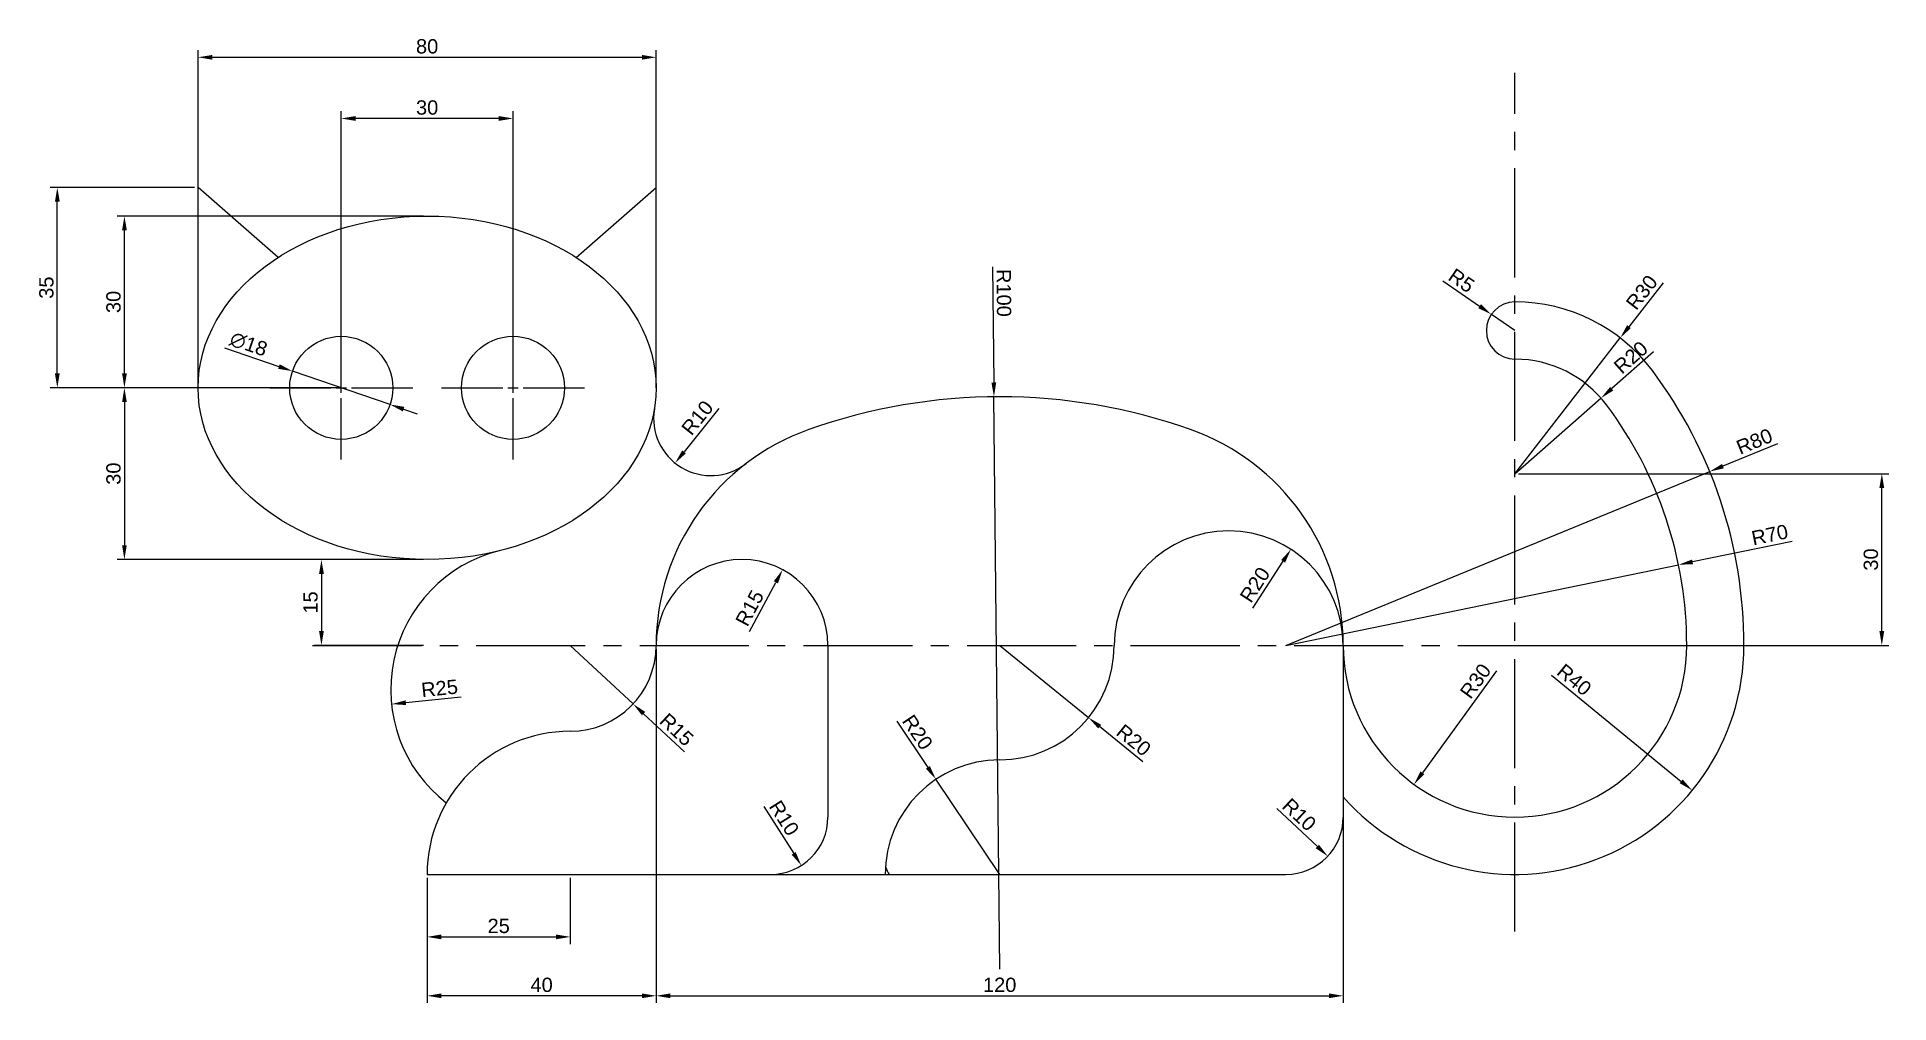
# Model space of a CAD drawing. Header units: millimetres. Extents: x 41 to 365, y 109 to 277.
import ezdxf

# ---------------------------------------------------------------- set-up
doc = ezdxf.new("R2010")
doc.units = ezdxf.units.MM
doc.linetypes.add('CENTER2', pattern=[28.575, 19.05, -3.175, 3.175, -3.175])
doc.styles.get("Standard").update_dxf_attribs({"font": 'arial.ttf'})
doc.dimstyles.new('ISO-25', dxfattribs={"dimtxt": 2.5, "dimasz": 2.5, "dimexe": 1.25, "dimexo": 0.625, "dimtad": 1, "dimtxsty": 'Standard', "dimcen": 2.5, "dimadec": 0, "dimazin": 0, "dimtfac": 1, "dimtmove": 0, "dimatfit": 3, "dimfxl": 1, "dimarcsym": 0})

# ---------------------------------------------------------------- blocks, each defined once
blk = doc.blocks.new('*D2')
at = {"color": 0, "lineweight": -2, "transparency": 16777216}
for p, q in [((74.06, 223.13), (83.58, 219.88)), ((102.98, 213.24), (85.94, 219.07)), ((105.34, 212.44), (107.71, 211.63))]:
    blk.add_line(p, q, dxfattribs=at)
at = {"color": 0, "transparency": 16777216}
for points in [[(83.71, 220.27), (83.44, 219.48), (85.94, 219.07)], [(105.48, 212.83), (105.21, 212.04), (102.98, 213.24)]]:
    blk.add_solid(points, dxfattribs=at)
at = {"layer": 'Defpoints', "color": 0, "transparency": 16777216}
for p in [(85.94, 219.07), (102.98, 213.24)]:
    blk.add_point(p, dxfattribs=at)
at = {"color": 0, "transparency": 16777216, "insert": (78.28, 223.77), "char_height": 2.5, "attachment_point": 5, "rotation": 341.1237}
blk.add_mtext('∅18', dxfattribs=at)
blk = doc.blocks.new('*D5')
at = {"color": 0, "lineweight": -2, "transparency": 16777216}
for p, q in [((94.46, 216.78), (94.46, 264.46)), ((121.96, 263.21), (96.96, 263.21)), ((124.46, 216.78), (124.46, 264.46))]:
    blk.add_line(p, q, dxfattribs=at)
at = {"color": 0, "transparency": 16777216}
for points in [[(96.96, 263.63), (96.96, 262.79), (94.46, 263.21)], [(121.96, 263.63), (121.96, 262.79), (124.46, 263.21)]]:
    blk.add_solid(points, dxfattribs=at)
at = {"layer": 'Defpoints', "color": 0, "transparency": 16777216}
for p in [(94.46, 263.21), (94.46, 216.16), (124.46, 216.16)]:
    blk.add_point(p, dxfattribs=at)
at = {"color": 0, "transparency": 16777216, "insert": (109.46, 265.11), "char_height": 2.5, "attachment_point": 5}
blk.add_mtext('30', dxfattribs=at)
blk = doc.blocks.new('*D6')
at = {"color": 0, "lineweight": -2, "transparency": 16777216}
for p, q in [((69.46, 216.78), (69.46, 275.15)), ((149.46, 216.78), (149.46, 275.15)), ((71.96, 273.9), (146.96, 273.9))]:
    blk.add_line(p, q, dxfattribs=at)
at = {"color": 0, "transparency": 16777216}
for points in [[(71.96, 274.31), (71.96, 273.48), (69.46, 273.9)], [(146.96, 274.31), (146.96, 273.48), (149.46, 273.9)]]:
    blk.add_solid(points, dxfattribs=at)
at = {"layer": 'Defpoints', "color": 0, "transparency": 16777216}
for p in [(149.46, 273.9), (69.46, 216.16), (149.46, 216.16)]:
    blk.add_point(p, dxfattribs=at)
at = {"color": 0, "transparency": 16777216, "insert": (109.46, 275.8), "char_height": 2.5, "attachment_point": 5}
blk.add_mtext('80', dxfattribs=at)
blk = doc.blocks.new('*D7')
at = {"color": 0, "lineweight": -2, "transparency": 16777216}
for p, q in [((68.83, 251.16), (43.62, 251.16)), ((44.87, 218.66), (44.87, 248.66)), ((68.83, 216.16), (43.62, 216.16))]:
    blk.add_line(p, q, dxfattribs=at)
at = {"color": 0, "transparency": 16777216}
for points in [[(44.45, 248.66), (45.29, 248.66), (44.87, 251.16)], [(44.45, 218.66), (45.29, 218.66), (44.87, 216.16)]]:
    blk.add_solid(points, dxfattribs=at)
at = {"layer": 'Defpoints', "color": 0, "transparency": 16777216}
for p in [(44.87, 251.16), (69.46, 251.16), (69.46, 216.16)]:
    blk.add_point(p, dxfattribs=at)
at = {"color": 0, "transparency": 16777216, "insert": (42.97, 233.66), "char_height": 2.5, "attachment_point": 5, "rotation": 90}
blk.add_mtext('35', dxfattribs=at)
blk = doc.blocks.new('*D8')
at = {"color": 0, "lineweight": -2, "transparency": 16777216}
for p, q in [((108.83, 246.16), (55.34, 246.16)), ((56.59, 218.66), (56.59, 243.66)), ((93.83, 216.16), (55.34, 216.16))]:
    blk.add_line(p, q, dxfattribs=at)
at = {"color": 0, "transparency": 16777216}
for points in [[(56.18, 243.66), (57.01, 243.66), (56.59, 246.16)], [(56.18, 218.66), (57.01, 218.66), (56.59, 216.16)]]:
    blk.add_solid(points, dxfattribs=at)
at = {"layer": 'Defpoints', "color": 0, "transparency": 16777216}
for p in [(56.59, 246.16), (109.46, 246.16), (94.46, 216.16)]:
    blk.add_point(p, dxfattribs=at)
at = {"color": 0, "transparency": 16777216, "insert": (54.69, 231.16), "char_height": 2.5, "attachment_point": 5, "rotation": 90}
blk.add_mtext('30', dxfattribs=at)
blk = doc.blocks.new('*D9')
at = {"color": 0, "lineweight": -2, "transparency": 16777216}
blk.add_line((160.4, 212.55), (154.33, 204.97), dxfattribs=at)
at = {"color": 0, "transparency": 16777216}
blk.add_solid([(154.01, 205.23), (154.66, 204.71), (152.77, 203.01)], dxfattribs=at)
at = {"layer": 'Defpoints', "color": 0, "transparency": 16777216}
for p in [(159.02, 210.82), (152.77, 203.01)]:
    blk.add_point(p, dxfattribs=at)
at = {"color": 0, "transparency": 16777216, "insert": (156.67, 210.92), "char_height": 2.5, "attachment_point": 5, "rotation": 51.3388}
blk.add_mtext('R10', dxfattribs=at)
blk = doc.blocks.new('*D10')
at = {"color": 0, "lineweight": -2, "transparency": 16777216}
blk.add_line((115.42, 162.14), (105.73, 161.15), dxfattribs=at)
at = {"color": 0, "transparency": 16777216}
blk.add_solid([(105.69, 161.56), (105.77, 160.74), (103.24, 160.9)], dxfattribs=at)
at = {"layer": 'Defpoints', "color": 0, "transparency": 16777216}
for p in [(128.11, 163.43), (103.24, 160.9)]:
    blk.add_point(p, dxfattribs=at)
at = {"color": 0, "transparency": 16777216, "insert": (111.63, 163.66), "char_height": 2.5, "attachment_point": 5, "rotation": 5.8107}
blk.add_mtext('R25', dxfattribs=at)
blk = doc.blocks.new('*D11')
at = {"color": 0, "lineweight": -2, "transparency": 16777216}
for p, q in [((134.46, 171.16), (145.44, 160.93)), ((154.4, 152.59), (147.27, 159.23))]:
    blk.add_line(p, q, dxfattribs=at)
at = {"color": 0, "transparency": 16777216}
blk.add_solid([(147.55, 159.54), (146.98, 158.93), (145.44, 160.93)], dxfattribs=at)
at = {"layer": 'Defpoints', "color": 0, "transparency": 16777216}
for p in [(134.46, 171.16), (145.44, 160.93)]:
    blk.add_point(p, dxfattribs=at)
at = {"color": 0, "transparency": 16777216, "insert": (153.04, 156.45), "char_height": 2.5, "attachment_point": 5, "rotation": 317.0402}
blk.add_mtext('R15', dxfattribs=at)
blk = doc.blocks.new('*D12')
at = {"color": 0, "lineweight": -2, "transparency": 16777216}
blk.add_line((165.76, 173.59), (170.37, 182.17), dxfattribs=at)
at = {"color": 0, "transparency": 16777216}
blk.add_solid([(170, 182.37), (170.73, 181.98), (171.55, 184.38)], dxfattribs=at)
at = {"layer": 'Defpoints', "color": 0, "transparency": 16777216}
for p in [(171.55, 184.38), (164.46, 171.16)]:
    blk.add_point(p, dxfattribs=at)
at = {"color": 0, "transparency": 16777216, "insert": (165.8, 177.68), "char_height": 2.5, "attachment_point": 5, "rotation": 61.8032}
blk.add_mtext('R15', dxfattribs=at)
blk = doc.blocks.new('*D13')
at = {"color": 0, "lineweight": -2, "transparency": 16777216}
blk.add_line((168.27, 143.03), (173.48, 134.82), dxfattribs=at)
at = {"color": 0, "transparency": 16777216}
blk.add_solid([(173.83, 135.05), (173.13, 134.6), (174.82, 132.71)], dxfattribs=at)
at = {"layer": 'Defpoints', "color": 0, "transparency": 16777216}
for p in [(169.46, 141.16), (174.82, 132.71)]:
    blk.add_point(p, dxfattribs=at)
at = {"color": 0, "transparency": 16777216, "insert": (171.81, 141), "char_height": 2.5, "attachment_point": 5, "rotation": 302.3995}
blk.add_mtext('R10', dxfattribs=at)
blk = doc.blocks.new('*D14')
at = {"color": 0, "lineweight": -2, "transparency": 16777216}
for p, q in [((191.52, 157.91), (196.93, 149.84)), ((209.46, 131.16), (198.32, 147.77))]:
    blk.add_line(p, q, dxfattribs=at)
at = {"color": 0, "transparency": 16777216}
blk.add_solid([(197.27, 150.08), (196.58, 149.61), (198.32, 147.77)], dxfattribs=at)
at = {"layer": 'Defpoints', "color": 0, "transparency": 16777216}
for p in [(198.32, 147.77), (209.46, 131.16)]:
    blk.add_point(p, dxfattribs=at)
at = {"color": 0, "transparency": 16777216, "insert": (195.11, 155.98), "char_height": 2.5, "attachment_point": 5, "rotation": 303.8462}
blk.add_mtext('R20', dxfattribs=at)
blk = doc.blocks.new('*D15')
at = {"color": 0, "lineweight": -2, "transparency": 16777216}
for p, q in [((149.46, 170.53), (149.46, 108.7)), ((269.46, 170.53), (269.46, 108.7)), ((151.96, 109.95), (266.96, 109.95))]:
    blk.add_line(p, q, dxfattribs=at)
at = {"color": 0, "transparency": 16777216}
for points in [[(151.96, 110.36), (151.96, 109.53), (149.46, 109.95)], [(266.96, 110.36), (266.96, 109.53), (269.46, 109.95)]]:
    blk.add_solid(points, dxfattribs=at)
at = {"layer": 'Defpoints', "color": 0, "transparency": 16777216}
for p in [(149.46, 171.16), (269.46, 171.16), (269.46, 109.95)]:
    blk.add_point(p, dxfattribs=at)
at = {"color": 0, "transparency": 16777216, "insert": (209.46, 111.85), "char_height": 2.5, "attachment_point": 5}
blk.add_mtext('120', dxfattribs=at)
blk = doc.blocks.new('*D16')
at = {"color": 0, "lineweight": -2, "transparency": 16777216}
for p, q in [((149.46, 170.53), (149.46, 108.7)), ((109.46, 130.53), (109.46, 108.7)), ((146.96, 109.95), (111.96, 109.95))]:
    blk.add_line(p, q, dxfattribs=at)
at = {"color": 0, "transparency": 16777216}
for points in [[(111.96, 110.36), (111.96, 109.53), (109.46, 109.95)], [(146.96, 110.36), (146.96, 109.53), (149.46, 109.95)]]:
    blk.add_solid(points, dxfattribs=at)
at = {"layer": 'Defpoints', "color": 0, "transparency": 16777216}
for p in [(149.46, 171.16), (109.46, 131.16), (109.46, 109.95)]:
    blk.add_point(p, dxfattribs=at)
at = {"color": 0, "transparency": 16777216, "insert": (129.46, 111.85), "char_height": 2.5, "attachment_point": 5}
blk.add_mtext('40', dxfattribs=at)
blk = doc.blocks.new('*D17')
at = {"color": 0, "lineweight": -2, "transparency": 16777216}
for p, q in [((109.46, 130.53), (109.46, 118.99)), ((134.46, 130.53), (134.46, 118.99)), ((111.96, 120.24), (131.96, 120.24))]:
    blk.add_line(p, q, dxfattribs=at)
at = {"color": 0, "transparency": 16777216}
for points in [[(111.96, 120.66), (111.96, 119.82), (109.46, 120.24)], [(131.96, 120.66), (131.96, 119.82), (134.46, 120.24)]]:
    blk.add_solid(points, dxfattribs=at)
at = {"layer": 'Defpoints', "color": 0, "transparency": 16777216}
for p in [(109.46, 131.16), (134.46, 131.16), (134.46, 120.24)]:
    blk.add_point(p, dxfattribs=at)
at = {"color": 0, "transparency": 16777216, "insert": (121.96, 122.14), "char_height": 2.5, "attachment_point": 5}
blk.add_mtext('25', dxfattribs=at)
blk = doc.blocks.new('*D18')
at = {"color": 0, "lineweight": -2, "transparency": 16777216}
for p, q in [((93.83, 216.16), (55.34, 216.16)), ((56.59, 213.66), (56.59, 188.66)), ((108.83, 186.16), (55.34, 186.16))]:
    blk.add_line(p, q, dxfattribs=at)
at = {"color": 0, "transparency": 16777216}
for points in [[(56.18, 213.66), (57.01, 213.66), (56.59, 216.16)], [(56.18, 188.66), (57.01, 188.66), (56.59, 186.16)]]:
    blk.add_solid(points, dxfattribs=at)
at = {"layer": 'Defpoints', "color": 0, "transparency": 16777216}
for p in [(94.46, 216.16), (56.59, 186.16), (109.46, 186.16)]:
    blk.add_point(p, dxfattribs=at)
at = {"color": 0, "transparency": 16777216, "insert": (54.69, 201.16), "char_height": 2.5, "attachment_point": 5, "rotation": 90}
blk.add_mtext('30', dxfattribs=at)
blk = doc.blocks.new('*D19')
at = {"color": 0, "lineweight": -2, "transparency": 16777216}
for p, q in [((108.83, 186.16), (89.75, 186.16)), ((91, 183.66), (91, 173.66)), ((108.83, 171.16), (89.75, 171.16))]:
    blk.add_line(p, q, dxfattribs=at)
at = {"color": 0, "transparency": 16777216}
for points in [[(90.59, 183.66), (91.42, 183.66), (91, 186.16)], [(90.59, 173.66), (91.42, 173.66), (91, 171.16)]]:
    blk.add_solid(points, dxfattribs=at)
at = {"layer": 'Defpoints', "color": 0, "transparency": 16777216}
for p in [(109.46, 186.16), (91, 171.16), (109.46, 171.16)]:
    blk.add_point(p, dxfattribs=at)
at = {"color": 0, "transparency": 16777216, "insert": (89.1, 178.66), "char_height": 2.5, "attachment_point": 5, "rotation": 90}
blk.add_mtext('15', dxfattribs=at)
blk = doc.blocks.new('*D20')
at = {"color": 0, "lineweight": -2, "transparency": 16777216}
blk.add_line((296.24, 166.73), (283.3, 148.91), dxfattribs=at)
at = {"color": 0, "transparency": 16777216}
blk.add_solid([(282.96, 149.15), (283.63, 148.66), (281.83, 146.89)], dxfattribs=at)
at = {"layer": 'Defpoints', "color": 0, "transparency": 16777216}
for p in [(299.46, 171.16), (281.83, 146.89)]:
    blk.add_point(p, dxfattribs=at)
at = {"color": 0, "transparency": 16777216, "insert": (292.58, 164.93), "char_height": 2.5, "attachment_point": 5, "rotation": 54.0011}
blk.add_mtext('R30', dxfattribs=at)
blk = doc.blocks.new('*D21')
at = {"color": 0, "lineweight": -2, "transparency": 16777216}
blk.add_line((305.81, 165.96), (328.49, 147.41), dxfattribs=at)
at = {"color": 0, "transparency": 16777216}
blk.add_solid([(328.75, 147.74), (328.22, 147.09), (330.42, 145.83)], dxfattribs=at)
at = {"layer": 'Defpoints', "color": 0, "transparency": 16777216}
for p in [(299.46, 171.16), (330.42, 145.83)]:
    blk.add_point(p, dxfattribs=at)
at = {"color": 0, "transparency": 16777216, "insert": (309.81, 165.15), "char_height": 2.5, "attachment_point": 5, "rotation": 320.7168}
blk.add_mtext('R40', dxfattribs=at)
blk = doc.blocks.new('*D22')
at = {"color": 0, "lineweight": -2, "transparency": 16777216}
for p, q in [((347.88, 189.33), (330.48, 185.75)), ((259.46, 171.16), (328.03, 185.25))]:
    blk.add_line(p, q, dxfattribs=at)
at = {"color": 0, "transparency": 16777216}
blk.add_solid([(330.39, 186.16), (330.56, 185.35), (328.03, 185.25)], dxfattribs=at)
at = {"layer": 'Defpoints', "color": 0, "transparency": 16777216}
for p in [(328.03, 185.25), (259.46, 171.16)]:
    blk.add_point(p, dxfattribs=at)
at = {"color": 0, "transparency": 16777216, "insert": (343.96, 190.47), "char_height": 2.5, "attachment_point": 5, "rotation": 11.6157}
blk.add_mtext('R70', dxfattribs=at)
blk = doc.blocks.new('*D23')
at = {"color": 0, "lineweight": -2, "transparency": 16777216}
for p, q in [((345.34, 206.4), (335.78, 202.48)), ((259.46, 171.16), (333.47, 201.53))]:
    blk.add_line(p, q, dxfattribs=at)
at = {"color": 0, "transparency": 16777216}
blk.add_solid([(335.62, 202.86), (335.94, 202.09), (333.47, 201.53)], dxfattribs=at)
at = {"layer": 'Defpoints', "color": 0, "transparency": 16777216}
for p in [(333.47, 201.53), (259.46, 171.16)]:
    blk.add_point(p, dxfattribs=at)
at = {"color": 0, "transparency": 16777216, "insert": (341.28, 206.79), "char_height": 2.5, "attachment_point": 5, "rotation": 22.3121}
blk.add_mtext('R80', dxfattribs=at)
blk = doc.blocks.new('*D24')
at = {"color": 0, "lineweight": -2, "transparency": 16777216}
for p, q in [((323.66, 222.42), (316.36, 216.01)), ((299.46, 201.16), (314.48, 214.36))]:
    blk.add_line(p, q, dxfattribs=at)
at = {"color": 0, "transparency": 16777216}
blk.add_solid([(316.09, 216.32), (316.64, 215.69), (314.48, 214.36)], dxfattribs=at)
at = {"layer": 'Defpoints', "color": 0, "transparency": 16777216}
for p in [(314.48, 214.36), (299.46, 201.16)]:
    blk.add_point(p, dxfattribs=at)
at = {"color": 0, "transparency": 16777216, "insert": (319.7, 221.47), "char_height": 2.5, "attachment_point": 5, "rotation": 41.301}
blk.add_mtext('R20', dxfattribs=at)
blk = doc.blocks.new('*D25')
at = {"color": 0, "lineweight": -2, "transparency": 16777216}
for p, q in [((325.32, 234.52), (319.37, 226.84)), ((299.46, 201.16), (317.84, 224.87))]:
    blk.add_line(p, q, dxfattribs=at)
at = {"color": 0, "transparency": 16777216}
blk.add_solid([(319.04, 227.1), (319.7, 226.59), (317.84, 224.87)], dxfattribs=at)
at = {"layer": 'Defpoints', "color": 0, "transparency": 16777216}
for p in [(317.84, 224.87), (299.46, 201.16)]:
    blk.add_point(p, dxfattribs=at)
at = {"color": 0, "transparency": 16777216, "insert": (321.61, 232.83), "char_height": 2.5, "attachment_point": 5, "rotation": 52.2163}
blk.add_mtext('R30', dxfattribs=at)
blk = doc.blocks.new('*D26')
at = {"color": 0, "lineweight": -2, "transparency": 16777216}
for p, q in [((286.86, 234.83), (293.28, 230.41)), ((299.46, 226.16), (295.34, 228.99))]:
    blk.add_line(p, q, dxfattribs=at)
at = {"color": 0, "transparency": 16777216}
blk.add_solid([(293.52, 230.75), (293.05, 230.07), (295.34, 228.99)], dxfattribs=at)
at = {"layer": 'Defpoints', "color": 0, "transparency": 16777216}
for p in [(295.34, 228.99), (299.46, 226.16)]:
    blk.add_point(p, dxfattribs=at)
at = {"color": 0, "transparency": 16777216, "insert": (290.12, 234.89), "char_height": 2.5, "attachment_point": 5, "rotation": 325.4455}
blk.add_mtext('R5', dxfattribs=at)
blk = doc.blocks.new('*D27')
at = {"color": 0, "lineweight": -2, "transparency": 16777216}
for p, q in [((300.08, 201.16), (364.78, 201.16)), ((363.53, 173.66), (363.53, 198.66)), ((300.08, 171.16), (364.78, 171.16))]:
    blk.add_line(p, q, dxfattribs=at)
at = {"color": 0, "transparency": 16777216}
for points in [[(363.11, 198.66), (363.95, 198.66), (363.53, 201.16)], [(363.11, 173.66), (363.95, 173.66), (363.53, 171.16)]]:
    blk.add_solid(points, dxfattribs=at)
at = {"layer": 'Defpoints', "color": 0, "transparency": 16777216}
for p in [(299.46, 201.16), (363.53, 201.16), (299.46, 171.16)]:
    blk.add_point(p, dxfattribs=at)
at = {"color": 0, "transparency": 16777216, "insert": (361.63, 186.16), "char_height": 2.5, "attachment_point": 5, "rotation": 90}
blk.add_mtext('30', dxfattribs=at)
blk = doc.blocks.new('*D28')
at = {"color": 0, "lineweight": -2, "transparency": 16777216}
blk.add_line((253.69, 177.69), (258.97, 185.85), dxfattribs=at)
at = {"color": 0, "transparency": 16777216}
blk.add_solid([(258.62, 186.08), (259.32, 185.62), (260.32, 187.95)], dxfattribs=at)
at = {"layer": 'Defpoints', "color": 0, "transparency": 16777216}
for p in [(260.32, 187.95), (249.46, 171.16)]:
    blk.add_point(p, dxfattribs=at)
at = {"color": 0, "transparency": 16777216, "insert": (254.05, 181.75), "char_height": 2.5, "attachment_point": 5, "rotation": 57.0959}
blk.add_mtext('R20', dxfattribs=at)
blk = doc.blocks.new('*D29')
at = {"color": 0, "lineweight": -2, "transparency": 16777216}
blk.add_line((257.84, 142.67), (264.94, 136.03), dxfattribs=at)
at = {"color": 0, "transparency": 16777216}
blk.add_solid([(265.22, 136.34), (264.65, 135.73), (266.76, 134.33)], dxfattribs=at)
at = {"layer": 'Defpoints', "color": 0, "transparency": 16777216}
for p in [(259.46, 141.16), (266.76, 134.33)]:
    blk.add_point(p, dxfattribs=at)
at = {"color": 0, "transparency": 16777216, "insert": (261.78, 141.59), "char_height": 2.5, "attachment_point": 5, "rotation": 316.9084}
blk.add_mtext('R10', dxfattribs=at)
blk = doc.blocks.new('*D30')
at = {"color": 0, "lineweight": -2, "transparency": 16777216}
for p, q in [((209.46, 171.16), (224.98, 158.55)), ((234.46, 150.84), (226.92, 156.97))]:
    blk.add_line(p, q, dxfattribs=at)
at = {"color": 0, "transparency": 16777216}
blk.add_solid([(227.19, 157.29), (226.66, 156.65), (224.98, 158.55)], dxfattribs=at)
at = {"layer": 'Defpoints', "color": 0, "transparency": 16777216}
for p in [(209.46, 171.16), (224.98, 158.55)]:
    blk.add_point(p, dxfattribs=at)
at = {"color": 0, "transparency": 16777216, "insert": (232.86, 154.6), "char_height": 2.5, "attachment_point": 5, "rotation": 320.9127}
blk.add_mtext('R20', dxfattribs=at)
blk = doc.blocks.new('*D31')
at = {"color": 0, "lineweight": -2, "transparency": 16777216}
for p, q in [((208.23, 237.3), (208.44, 217.08)), ((209.46, 114.59), (208.46, 214.58))]:
    blk.add_line(p, q, dxfattribs=at)
at = {"color": 0, "transparency": 16777216}
blk.add_solid([(208.85, 217.09), (208.02, 217.08), (208.46, 214.58)], dxfattribs=at)
at = {"layer": 'Defpoints', "color": 0, "transparency": 16777216}
for p in [(208.46, 214.58), (209.46, 114.59)]:
    blk.add_point(p, dxfattribs=at)
at = {"color": 0, "transparency": 16777216, "insert": (210.18, 232.74), "char_height": 2.5, "attachment_point": 5, "rotation": 270.5719}
blk.add_mtext('R100', dxfattribs=at)
blk = doc.blocks.new('*U32')
at = {"color": 0, "linetype": 'CENTER2', "transparency": 16777216}
for p, q in [((0, 1.8), (0, 12.5)), ((-12.5, 0), (-1.8, 0)), ((1.8, 0), (12.5, 0)), ((0, -12.5), (0, -1.8))]:
    blk.add_line(p, q, dxfattribs=at)
at = {"color": 0, "linetype": 'Continuous', "transparency": 16777216}
for p, q in [((-0.9, 0), (0.9, 0)), ((0, -0.9), (0, 0.9))]:
    blk.add_line(p, q, dxfattribs=at)
blk = doc.blocks.new('*U33')
at = {"color": 0, "linetype": 'CENTER2', "transparency": 16777216}
for p, q in [((0, 1.8), (0, 12.5)), ((-12.5, 0), (-1.8, 0)), ((1.8, 0), (12.5, 0)), ((0, -12.5), (0, -1.8))]:
    blk.add_line(p, q, dxfattribs=at)
at = {"color": 0, "linetype": 'Continuous', "transparency": 16777216}
for p, q in [((-0.9, 0), (0.9, 0)), ((0, -0.9), (0, 0.9))]:
    blk.add_line(p, q, dxfattribs=at)

msp = doc.modelspace()

# ---------------------------------------------------------------- linework, layer by layer
at = {"linetype": 'CENTER2'}
for p, q in [((299.46, 121.157), (299.46, 271.157)), ((89.46, 171.157), (353.866, 171.157))]:
    msp.add_line(p, q, dxfattribs=at)
for p, q in [((69.46, 216.157), (69.46, 251.157)), ((83.428, 238.934), (69.46, 251.157)), ((135.491, 238.934), (149.46, 251.157)), ((149.46, 216.157), (149.46, 251.157)), ((179.46, 171.157), (179.46, 141.157)), ((269.46, 171.157), (269.46, 141.157)), ((109.46, 131.157), (259.46, 131.157))]:
    msp.add_line(p, q)
for centre in [(94.46, 216.157), (124.46, 216.157)]:
    msp.add_circle(centre, 9)
for centre, radius, start, end in [((299.46, 226.157), 5, 90, 270), ((299.46, 201.157), 30, 36.8699, 90), ((299.46, 201.157), 20, 36.8699, 90), ((259.46, 171.157), 80, 360, 36.8699), ((209.46, 114.588), 100, 70.52878, 109.47122), ((159.02, 210.823), 10, 170.59316, 307.50239), ((259.46, 171.157), 70, 360, 36.8699), ((189.46, 171.157), 40, 109.47122, 180), ((229.46, 171.157), 40, 0, 70.52878), ((249.46, 171.157), 20, 0, 180), ((128.114, 163.428), 25, 103.9903, 232.25593), ((164.46, 171.157), 15, 0, 180), ((134.46, 171.157), 15, 270, 0), ((209.46, 171.157), 20, 270, 0), ((299.46, 171.157), 30, 180, 0), ((299.46, 171.157), 40, 221.40962, 0), ((134.46, 131.157), 25, 90, 180), ((209.46, 131.157), 20, 90, 180), ((169.46, 141.157), 10, 270, 0), ((259.46, 141.157), 10, 270, 0), ((259.46, 171.157), 80, 209.0087, 210)]:
    msp.add_arc(centre, radius, start, end)
msp.add_ellipse((109.46, 216.157), major_axis=(40, 0), ratio=0.75)

# ---------------------------------------------------------------- block references
at = {"color": 242, "linetype": 'CENTER2', "true_color": 0xcd2027}
for name, p in [('*U33', (94.46, 216.157)), ('*U32', (124.46, 216.157))]:
    msp.add_blockref(name, p, dxfattribs=at)

# ---------------------------------------------------------------- dimensions: what is measured, and where the dimension line sits
at = {"color": 242, "true_color": 0xcd2027}
for base, p1, p2, picture, middle in [((149.46, 273.895), (69.46, 216.157), (149.46, 216.157), '*D6', (109.46, 275.797)), ((94.46, 263.21), (124.46, 216.157), (94.46, 216.157), '*D5', (109.46, 265.113)), ((109.46, 109.945), (149.46, 171.157), (109.46, 131.157), '*D16', (129.46, 111.846)), ((269.46, 109.945), (149.46, 171.157), (269.46, 171.157), '*D15', (209.46, 111.846))]:
    dim = msp.add_linear_dim(base=base, p1=p1, p2=p2, dimstyle='ISO-25', dxfattribs=at)
    dim.commit()
    dim.dimension.update_dxf_attribs({"geometry": picture, "text_midpoint": middle})
for base, p1, p2, picture, middle in [((44.871, 251.157), (69.46, 216.157), (69.46, 251.157), '*D7', (42.968, 233.657)), ((56.592, 246.157), (94.46, 216.157), (109.46, 246.157), '*D8', (54.69, 231.157)), ((56.592, 186.157), (94.46, 216.157), (109.46, 186.157), '*D18', (54.69, 201.157)), ((363.529, 201.157), (299.46, 171.157), (299.46, 201.157), '*D27', (361.626, 186.157)), ((91.004, 171.157), (109.46, 186.157), (109.46, 171.157), '*D19', (89.103, 178.657))]:
    dim = msp.add_linear_dim(base=base, p1=p1, p2=p2, angle=90, dimstyle='ISO-25', dxfattribs=at)
    dim.commit()
    dim.dimension.update_dxf_attribs({"geometry": picture, "text_midpoint": middle})
for center, mpoint, picture, middle in [((209.46, 114.588), (208.462, 214.583), '*D31', (208.281, 232.718)), ((159.02, 210.823), (152.773, 203.015), '*D9', (158.15, 209.736)), ((259.46, 171.157), (333.47, 201.529), '*D23', (341.999, 205.029)), ((259.46, 171.157), (328.026, 185.251), '*D22', (344.347, 188.606)), ((249.46, 171.157), (260.325, 187.948), '*D28', (255.649, 180.722)), ((164.46, 171.157), (171.547, 184.377), '*D12', (167.474, 176.779)), ((299.46, 171.157), (281.827, 146.886), '*D20', (294.122, 163.809)), ((299.46, 171.157), (330.421, 145.831), '*D21', (308.601, 163.679)), ((128.114, 163.428), (103.243, 160.897), '*D10', (111.819, 161.77)), ((169.46, 141.157), (174.818, 132.713), '*D13', (170.206, 139.981)), ((259.46, 141.157), (266.762, 134.325), '*D29', (260.477, 140.205))]:
    dim = msp.add_radius_dim(center=center, mpoint=mpoint, dimstyle='ISO-25', dxfattribs=at)
    dim.commit()
    dim.dimension.update_dxf_attribs({"geometry": picture, "text_midpoint": middle, "dimtype": 164})
for center, mpoint, picture, middle in [((299.46, 226.157), (295.342, 228.993), '*D26', (290.117, 234.893)), ((299.46, 201.157), (317.84, 224.867), '*D25', (321.611, 232.835)), ((299.46, 201.157), (314.485, 214.357), '*D24', (319.696, 221.467)), ((134.46, 171.157), (145.437, 160.934), '*D11', (153.042, 156.451)), ((209.46, 171.157), (224.984, 158.547), '*D30', (232.864, 154.595)), ((209.46, 131.157), (198.321, 147.767), '*D14', (195.106, 155.975))]:
    dim = msp.add_radius_dim(center=center, mpoint=mpoint, dimstyle='ISO-25', dxfattribs=at)
    dim.commit()
    dim.dimension.update_dxf_attribs({"geometry": picture, "text_midpoint": middle})
dim = msp.add_diameter_dim_2p(p1=(102.976, 213.245), p2=(85.944, 219.068), dimstyle='ISO-25', dxfattribs=at)
dim.commit()
dim.dimension.update_dxf_attribs({"geometry": '*D2', "text_midpoint": (78.276, 223.774)})
dim = msp.add_linear_dim(base=(134.46, 120.242), p1=(109.46, 131.157), p2=(134.46, 131.157), dimstyle='ISO-25', dxfattribs=at)
dim.commit()
dim.dimension.update_dxf_attribs({"geometry": '*D17', "text_midpoint": (121.96, 120.242), "dimtype": 160})

doc.saveas('drawing.dxf')
